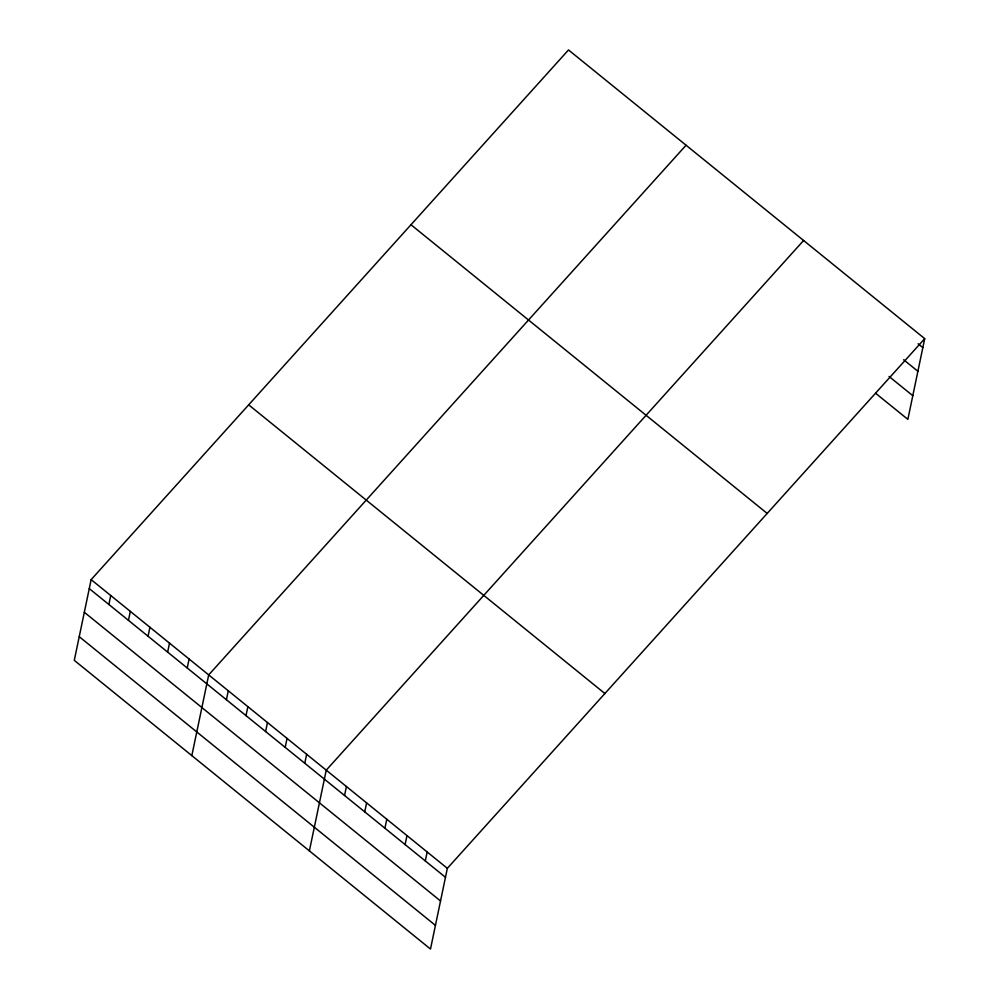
<?xml version="1.0" encoding="UTF-8"?>
<svg xmlns="http://www.w3.org/2000/svg" width="999" height="999" viewBox="0 0 999 999"><rect width="100%" height="100%" fill="white"/><g stroke="black" fill="none" stroke-linecap="round" stroke-linejoin="round"><path stroke-width="1.5" d="M91.146 579.632L74.288 660.351L430.494 949.05L447.352 868.331L924.712 338.649L568.506 49.95L91.146 579.632L447.352 868.331M108.866 604.47L110.739 595.504M128.459 620.354L130.332 611.388M148.052 636.226L149.925 627.26M167.645 652.11L169.518 643.144M187.238 667.994L189.111 659.015M191.833 755.619L208.704 674.899L686.063 145.217M226.411 699.75L228.284 690.771M246.004 715.621L247.877 706.655M265.597 731.505L267.47 722.539M285.19 747.377L287.063 738.411M304.782 763.261L306.656 754.295M309.378 850.898L326.248 770.167L803.608 240.484M344.555 795.491L346.428 786.525M364.735 811.85L366.608 802.884M384.927 828.208L386.8 819.242M405.107 844.58L406.98 835.601M425.299 860.938L427.172 851.96M924.712 338.649L907.854 419.368L875.786 393.394M918.093 343.768L922.839 347.615M903.645 359.74L917.894 371.291M889.048 376.448L912.799 395.691M410.989 224.75L767.182 513.436M248.676 404.832L604.882 693.531M89.273 588.598L445.479 877.297M84.328 612.275L440.534 900.973M79.233 636.675L435.439 925.374"/></g></svg>
